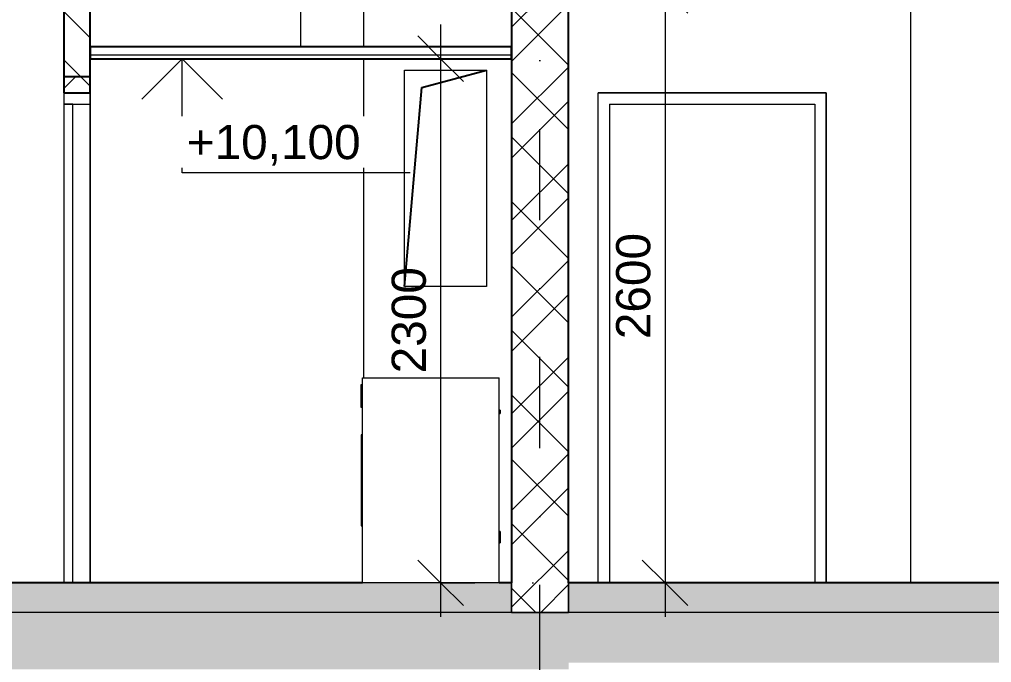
# Model space of a CAD drawing. Header units: millimetres. Extents: x 51291 to 245431, y -8645 to 72638.
# Drawn here: x 61745 to 66011, y 7450 to 10273 of the extents above; entities that cross this region are included whole.
import ezdxf

# ---------------------------------------------------------------- set-up
doc = ezdxf.new("R2010")
doc.units = ezdxf.units.MM
doc.linetypes.add('HA_DashDot_10mm-S3mm', pattern=[1000, 400, -300, 0, -300])
doc.linetypes.add('HA_Dot-S4mm', pattern=[400, 0, -400])
for name, color, linetype, lineweight in [('A-____-____-DIMS', 9, 'Continuous', 5), ('A-____-____-DIMS-100', 9, 'Continuous', 5), ('A-CLNG-____-IDEN', 9, 'Continuous', 9), ('A-CLNG-____-MCUT', 9, 'Continuous', 25), ('A-DETL-GENF-OTLN', 9, 'Continuous', 9), ('A-DOOR-____-MCUT', 9, 'Continuous', 9), ('A-DOOR-____-OTLN', 9, 'Continuous', 9), ('A-DOOR-FRAM-MCUT', 9, 'Continuous', 9), ('A-DOOR-FRAM-OTLN', 9, 'Continuous', 9), ('A-FLOR-____-MCUT', 9, 'Continuous', 25), ('A-FLOR-____-OTLN', 9, 'Continuous', 9), ('A-FLOR-____-PATT', 9, 'Continuous', 25), ('A-FLOR-LEVL-OTLN', 9, 'Continuous', 9), ('A-GENM-____-MCUT', 9, 'Continuous', 25), ('A-GENM-____-OTLN', 9, 'Continuous', 9), ('A-WALL-____-MCUT', 9, 'Continuous', 25), ('A-WALL-____-PATT', 9, 'Continuous', 25), ('E-ELEC-FIXT-OTLN', 9, 'Continuous', 9), ('G-____-____-DIMS', 9, 'Continuous', 5), ('I-WALL-____-MCUT', 9, 'Continuous', 25), ('I-WALL-____-OTLN', 9, 'Continuous', 9), ('S-COLS-____-OTLN', 9, 'Continuous', 9), ('S-GRID-____-OTLN', 9, 'Continuous', 5)]:
    doc.layers.add(name, color=color, linetype=linetype, lineweight=lineweight)
doc.styles.add('Arial_1', font='arial.ttf', dxfattribs={"height": 150})
doc.dimstyles.new('Inner_Dimensions', dxfattribs={"dimscale": 304.8, "dimtxt": 153.03891, "dimasz": 0.656168, "dimexe": 0.492126, "dimexo": 0.0625, "dimgap": 0.065617, "dimtad": 1, "dimdec": 0, "dimzin": 0, "dimdsep": 46, "dimtxsty": 'Arial_1', "dimblk1": 'OBLIQUE', "dimblk2": 'OBLIQUE', "dimsah": 1, "dimcen": 0.09, "dimdle": 0.492126, "dimazin": 0, "dimtfac": 1, "dimtdec": 4, "dimtix": 1, "dimtmove": 0, "dimatfit": 3, "dimfxl": 0.492126, "dimfxlon": 1, "dimtvp": 1, "dimtolj": 1, "dimtzin": 0, "dimlwd": 9, "dimlwe": 9, "dimarcsym": 2})

# ---------------------------------------------------------------- blocks, each defined once
blk = doc.blocks.new('HA_DR_Single_Swing_Solid - In_BJ_900x2100_Vstup-2000318-ŘEZ 4-4 OBJEKT D')
at = {"layer": 'A-DOOR-FRAM-OTLN', "color": 250}
for p, q in [((64284.9, 7800), (64284.9, 9950)), ((65284.9, 9950), (64284.9, 9950)), ((65284.9, 7800), (65284.9, 9950)), ((64334.9, 9900), (64334.9, 7800)), ((64334.9, 9900), (65234.9, 9900)), ((65234.9, 9900), (65234.9, 7800))]:
    blk.add_line(p, q, dxfattribs=at)
blk = doc.blocks.new('HA_DR_Single_Swing_Solid - In_BJ_800x2100-2000414-ŘEZ 4-4 OBJEKT D')
at = {"layer": 'A-DOOR-____-MCUT', "color": 250}
for p, q in [((61939.9, 9900), (61939.9, 7800)), ((61979.9, 9900), (61939.9, 9900)), ((61979.9, 7800), (61979.9, 9900)), ((61939.9, 7800), (61979.9, 7800))]:
    blk.add_line(p, q, dxfattribs=at)
at = {"layer": 'A-DOOR-FRAM-MCUT', "color": 250}
for p, q in [((61939.9, 9950), (61939.9, 9900)), ((62054.9, 9950), (61939.9, 9950)), ((62054.9, 9900), (62054.9, 9950)), ((61939.9, 9900), (62054.9, 9900))]:
    blk.add_line(p, q, dxfattribs=at)
at = {"layer": 'A-DOOR-FRAM-OTLN', "color": 250}
blk.add_line((62054.9, 7800), (62054.9, 9900), dxfattribs=at)
blk = doc.blocks.new('R_bathroom_washing_machine - 600x600x900-1417143-ŘEZ 4-4 OBJEKT D')
at = {"layer": 'E-ELEC-FIXT-OTLN', "color": 250}
for p, q in [((63244.9, 8570), (63244.9, 8670)), ((63244.9, 8670), (63249.9, 8670)), ((63249.9, 8700), (63849.9, 8700)), ((63249.9, 7800), (63249.9, 8700)), ((63849.9, 7800), (63849.9, 8700)), ((63249.9, 8570), (63244.9, 8570)), ((63854.9, 8557.5), (63849.9, 8557.5)), ((63849.9, 8542.5), (63854.9, 8542.5)), ((63249.9, 8450), (63244.9, 8450)), ((63244.9, 8050), (63249.9, 8050)), ((63854.9, 8025), (63849.9, 8025)), ((63849.9, 7975), (63854.9, 7975)), ((63849.9, 7800), (63249.9, 7800))]:
    blk.add_line(p, q, dxfattribs=at)
for centre, major_axis, start_param, end_param in [((63854.9, 8550), (0, 7.5), 0, 3.141593), ((63854.9, 8550), (0, 7.5), 5.759587, 6.283185), ((63854.9, 8550), (0, 7.5), 3.141593, 3.665191), ((63244.9, 8250), (0, 200), 0, 3.141593), ((63854.9, 8000), (0, 25), 0, 3.141593), ((63854.9, 8000), (0, 25), 6.021386, 6.283185), ((63854.9, 8000), (0, 25), 3.141593, 3.403392)]:
    blk.add_ellipse(centre, major_axis=major_axis, ratio=0.000002, start_param=start_param, end_param=end_param, dxfattribs=at)
blk = doc.blocks.new('HA_DR_Single_Swing_Solid - In_BJ_900x2100_Vstup-2000316-ŘEZ 4-4 OBJEKT D')
at = {"layer": 'A-DOOR-FRAM-OTLN', "color": 250}
blk.add_line((64154.9, 9950), (64154.9, 9950), dxfattribs=at)
blk = doc.blocks.new('TB_Porotherm KP11_5_1250mm - TB_Porotherm KP11_5_1250mm-1840670-ŘEZ 4-4 OBJEKT D')
at = {"layer": 'A-GENM-____-OTLN', "lineweight": 5}
h = blk.add_hatch(dxfattribs=at)
h.set_pattern_fill('FP_9', color=256, style=0, pattern_type=2)
h.set_pattern_definition([(45, (61896.3, 1865.4), (-176.777, 176.777), []), (45, (61967.02, 1865.4), (-176.777, 176.777), []), (45, (62108.44, 1865.4), (-106.066, 247.487), [100, -50, 3.353, -46.647])])
h.paths.add_polyline_path([(62054.9, 9950), (62054.9, 10021), (61939.9, 10021), (61939.9, 9950)])
at = {"layer": 'A-GENM-____-MCUT', "color": 10}
for p, q in [((62054.9, 10021), (61939.9, 10021)), ((61939.9, 10021), (61939.9, 9950)), ((62054.9, 9950), (62054.9, 10021)), ((61939.9, 9950), (62054.9, 9950))]:
    blk.add_line(p, q, dxfattribs=at)
blk = doc.blocks.new('HA_GM_Opening_Rectangle_WallBased - Default-1930727-ŘEZ 4-4 OBJEKT D')
at = {"layer": 'A-DETL-GENF-OTLN', "color": 10, "lineweight": 25}
for p, q in [((63510.9, 9974), (63794.4, 10050)), ((63434.4, 9100), (63510.9, 9974))]:
    blk.add_line(p, q, dxfattribs=at)
blk = doc.blocks.new('185-01_OBJEKT D_Central_rvt-1-ŘEZ 4-4 OBJEKT D')
at = {"layer": 'A-FLOR-____-PATT', "lineweight": 5}
for points in [[(62959.6, 7670), (63904.9, 7670), (63904.9, 7800), (58714.9, 7800), (58714.9, 7670), (61865.7, 7670)], [(69089.9, 7670), (69089.9, 7800), (64154.9, 7800), (64154.9, 7670), (68976.2, 7670)]]:
    blk.add_hatch(color=7, dxfattribs=at).paths.add_polyline_path(points)
at = {"layer": 'A-FLOR-____-PATT', "lineweight": 9}
for points in [[(58964.9, 7420), (64154.9, 7420), (64154.9, 7450), (63904.9, 7450), (63904.9, 7670), (58714.9, 7670), (58714.9, 7580), (58964.9, 7580)], [(68976.2, 7450), (69089.9, 7450), (69089.9, 7670), (63904.9, 7670), (63904.9, 7450), (68729.9, 7450)]]:
    blk.add_hatch(color=254, dxfattribs=at).paths.add_polyline_path(points)
at = {"layer": 'A-WALL-____-PATT', "lineweight": 5}
h = blk.add_hatch(dxfattribs=at)
h.set_pattern_fill('FP_1', color=50, style=0, pattern_type=2)
h.set_pattern_definition([(135, (61896.31, 1865.4), (-106.066, -106.066), [])])
h.paths.add_polyline_path([(62054.9, 9950), (62054.9, 10420), (61939.9, 10420), (61939.9, 9950)])
h.paths.add_polyline_path([(62054.9, 10670), (62054.9, 13468.7), (61939.9, 13537.8), (61939.9, 13435), (62054.9, 13435), (62054.9, 13185), (61939.9, 13185), (61939.9, 10670), (62054.9, 10670)])
h = blk.add_hatch(dxfattribs=at)
h.set_pattern_fill('FP_3', color=8, style=0, pattern_type=2)
h.set_pattern_definition([(45, (61896.3, 1865.4), (-212.132, 212.132), []), (45, (62046.3, 1865.4), (-212.132, 212.132), []), (315, (61896.3, 1865.4), (141.4214, 141.4214), [])])
h.paths.add_polyline_path([(63904.9, 7670), (64154.9, 7670), (64154.9, 10420), (63904.9, 10420), (63904.9, 7800)])
at = {"layer": 'A-CLNG-____-MCUT', "color": 10}
for p, q in [((63904.9, 10152), (62054.9, 10152)), ((62054.9, 10152), (62054.9, 10100)), ((63904.9, 10100), (63904.9, 10152)), ((62054.9, 10100), (63904.9, 10100))]:
    blk.add_line(p, q, dxfattribs=at)
at = {"layer": 'A-CLNG-____-MCUT', "color": 250, "lineweight": 9}
blk.add_line((63904.9, 10116), (62054.9, 10116), dxfattribs=at)
at = {"layer": 'A-FLOR-____-MCUT', "color": 10}
for p, q in [((63249.9, 7800), (58714.9, 7800)), ((63904.9, 7800), (63849.9, 7800)), ((69089.9, 7800), (64154.9, 7800))]:
    blk.add_line(p, q, dxfattribs=at)
at = {"layer": 'A-FLOR-____-MCUT', "color": 250, "lineweight": 9}
for p, q in [((64154.9, 7800), (64154.9, 7670)), ((63904.9, 7670), (58714.9, 7670)), ((64154.9, 7670), (63904.9, 7670)), ((69089.9, 7670), (64154.9, 7670))]:
    blk.add_line(p, q, dxfattribs=at)
at = {"layer": 'A-FLOR-____-OTLN', "color": 250}
blk.add_line((63904.9, 7670), (63904.9, 7800), dxfattribs=at)
at = {"layer": 'A-WALL-____-MCUT', "color": 250, "lineweight": 9}
for p, q in [((63904.9, 7800), (63904.9, 7670)), ((64154.9, 7670), (64154.9, 7800)), ((63904.9, 7670), (64154.9, 7670))]:
    blk.add_line(p, q, dxfattribs=at)
at = {"layer": 'I-WALL-____-MCUT', "color": 10}
for p, q in [((61939.9, 10420), (61939.9, 9950)), ((62054.9, 9950), (62054.9, 10420)), ((63904.9, 10420), (63904.9, 7800)), ((64154.9, 7800), (64154.9, 10420)), ((61939.9, 9950), (62054.9, 9950))]:
    blk.add_line(p, q, dxfattribs=at)
at = {"layer": 'I-WALL-____-OTLN', "color": 250}
for p, q in [((63254.9, 12645.6), (63254.9, 10152)), ((65654.9, 10400), (65654.9, 7800)), ((63254.9, 10100), (63254.9, 8700)), ((63434.4, 9100), (63434.4, 10050)), ((63434.4, 10050), (63794.4, 10050)), ((63794.4, 10050), (63794.4, 9100)), ((64154.9, 9950), (64154.9, 9950)), ((64284.9, 7800), (64284.9, 9950)), ((64284.9, 9950), (65284.9, 9950)), ((65284.9, 9950), (65284.9, 7800)), ((63794.4, 9100), (63434.4, 9100))]:
    blk.add_line(p, q, dxfattribs=at)
at = {"layer": 'S-COLS-____-OTLN', "color": 250}
for p, q in [((62057.4, 10152), (62057.4, 13365.2)), ((62057.4, 7800), (62057.4, 10100))]:
    blk.add_line(p, q, dxfattribs=at)
at = {"layer": 'A-DOOR-____-OTLN', "color": 250, "lineweight": 9}
for name in ['HA_DR_Single_Swing_Solid - In_BJ_800x2100-2000414-ŘEZ 4-4 OBJEKT D', 'HA_DR_Single_Swing_Solid - In_BJ_900x2100_Vstup-2000316-ŘEZ 4-4 OBJEKT D', 'HA_DR_Single_Swing_Solid - In_BJ_900x2100_Vstup-2000318-ŘEZ 4-4 OBJEKT D']:
    blk.add_blockref(name, (0, 0), dxfattribs=at)
at = {"layer": 'A-GENM-____-OTLN', "color": 250, "lineweight": 9}
for name in ['HA_GM_Opening_Rectangle_WallBased - Default-1930727-ŘEZ 4-4 OBJEKT D', 'TB_Porotherm KP11_5_1250mm - TB_Porotherm KP11_5_1250mm-1840670-ŘEZ 4-4 OBJEKT D']:
    blk.add_blockref(name, (0, 0), dxfattribs=at)
at = {"layer": 'E-ELEC-FIXT-OTLN', "color": 250, "lineweight": 9}
blk.add_blockref('R_bathroom_washing_machine - 600x600x900-1417143-ŘEZ 4-4 OBJEKT D', (0, 0), dxfattribs=at)
blk = doc.blocks.new('Spot Elevations - Flipped-794089-ŘEZ 4-4 OBJEKT D')
at = {"layer": 'G-____-____-DIMS', "lineweight": 9}
for p, q in [((64821.3, 3923.2), (64998, 4100)), ((64998, 4100), (65174.8, 3923.2)), ((64998, 3600), (64998, 4100)), ((65998, 3600), (64998, 3600))]:
    blk.add_line(p, q, dxfattribs=at)
blk = doc.blocks.new('DIMBLOCK41-ŘEZ 4-4 OBJEKT D')
at = {"layer": 'A-____-____-DIMS-100', "lineweight": 9}
for p, q in [((64578.2, 10550), (64578.2, 7650)), ((64578.2, 10400), (64478.2, 10500)), ((64728.2, 10400), (64428.2, 10400)), ((64578.2, 10400), (64678.2, 10300)), ((64578.2, 10400), (64728.2, 10400)), ((64578.2, 7800), (64478.2, 7900)), ((64728.2, 7800), (64428.2, 7800)), ((64578.2, 7800), (64678.2, 7700)), ((64578.2, 7800), (64728.2, 7800))]:
    blk.add_line(p, q, dxfattribs=at)
at = {"layer": 'A-____-____-DIMS-100', "color": 0, "lineweight": 9, "insert": (64363.4, 8869.3), "char_height": 150, "width": 553.765, "attachment_point": 1, "rotation": 90, "line_spacing_factor": 0.941778, "style": 'Arial_1'}
blk.add_mtext('2600', dxfattribs=at)
blk = doc.blocks.new('_Oblique')
at = {"color": 0, "linetype": 'ByBlock', "lineweight": -2}
blk.add_line((-0.5, -0.5), (0.5, 0.5), dxfattribs=at)
blk = doc.blocks.new('DIMBLOCK45-ŘEZ 4-4 OBJEKT D')
at = {"layer": 'A-____-____-DIMS-100', "lineweight": 9}
for p, q in [((63593.4, 10250), (63593.4, 7650)), ((63593.4, 10100), (63493.4, 10200)), ((63743.4, 10100), (63443.4, 10100)), ((63593.4, 10100), (63693.4, 10000)), ((63593.4, 10100), (63743.4, 10100)), ((63593.4, 7800), (63493.4, 7900)), ((63743.4, 7800), (63443.4, 7800)), ((63593.4, 7800), (63693.4, 7700)), ((63593.4, 7800), (63743.4, 7800))]:
    blk.add_line(p, q, dxfattribs=at)
at = {"layer": 'A-____-____-DIMS-100', "color": 0, "lineweight": 9, "insert": (63378.6, 8719.3), "char_height": 150, "width": 553.765, "attachment_point": 1, "rotation": 90, "line_spacing_factor": 0.941778, "style": 'Arial_1'}
blk.add_mtext('2300', dxfattribs=at)

msp = doc.modelspace()

# ---------------------------------------------------------------- linework, layer by layer
at = {"layer": 'A-CLNG-____-IDEN'}
msp.add_line((62979.9, 10152), (62979.9, 10553), dxfattribs=at)
at = {"layer": 'A-FLOR-LEVL-OTLN', "linetype": 'HA_Dot-S4mm', "lineweight": 5}
msp.add_line((52395.7, 7800), (71991.4, 7800), dxfattribs=at)
at = {"layer": 'S-GRID-____-OTLN', "linetype": 'HA_DashDot_10mm-S3mm', "lineweight": 9}
msp.add_line((64029.1, -4609.8), (64029.1, 15365.8), dxfattribs=at)

# ---------------------------------------------------------------- block references
at = {"lineweight": 5}
msp.add_blockref('185-01_OBJEKT D_Central_rvt-1-ŘEZ 4-4 OBJEKT D', (0, 0), dxfattribs=at)
at = {"layer": 'G-____-____-DIMS', "lineweight": 9}
msp.add_blockref('Spot Elevations - Flipped-794089-ŘEZ 4-4 OBJEKT D', (-2538.5, 6000), dxfattribs=at)

# ---------------------------------------------------------------- dimensions: what is measured, and where the dimension line sits
at = {"layer": 'A-____-____-DIMS', "lineweight": 9}
dim = msp.add_linear_dim(base=(64578.2, 7800), p1=(64728.2, 10400), p2=(64728.2, 7800), angle=90, dimstyle='Inner_Dimensions', override={"dimpost": '<>', "dimfxl": 2600}, dxfattribs=at)
dim.commit()
dim.dimension.update_dxf_attribs({"geometry": 'DIMBLOCK41-ŘEZ 4-4 OBJEKT D', "text_midpoint": (64481.6, 9100)})

# ---------------------------------------------------------------- next in the draw order: texts
at = {"layer": 'G-____-____-DIMS', "lineweight": 9, "insert": (62479.2, 9809.3), "char_height": 150, "width": 912.701, "attachment_point": 1, "line_spacing_factor": 0.941778, "style": 'Arial_1', "bg_fill": 3, "box_fill_scale": 1.25, "bg_fill_color": 256, "bg_fill_true_color": 13158600, "bg_fill_transparency": 0}
msp.add_mtext('+10,100', dxfattribs=at)

# ---------------------------------------------------------------- next in the draw order: dimensions: what is measured, and where the dimension line sits
at = {"layer": 'A-____-____-DIMS', "lineweight": 9}
dim = msp.add_linear_dim(base=(63593.4, 7800), p1=(63743.4, 10100), p2=(63743.4, 7800), angle=90, dimstyle='Inner_Dimensions', override={"dimpost": '<>', "dimfxl": 2300}, dxfattribs=at)
dim.commit()
dim.dimension.update_dxf_attribs({"geometry": 'DIMBLOCK45-ŘEZ 4-4 OBJEKT D', "text_midpoint": (63496.7, 8950)})

doc.saveas('drawing.dxf')
